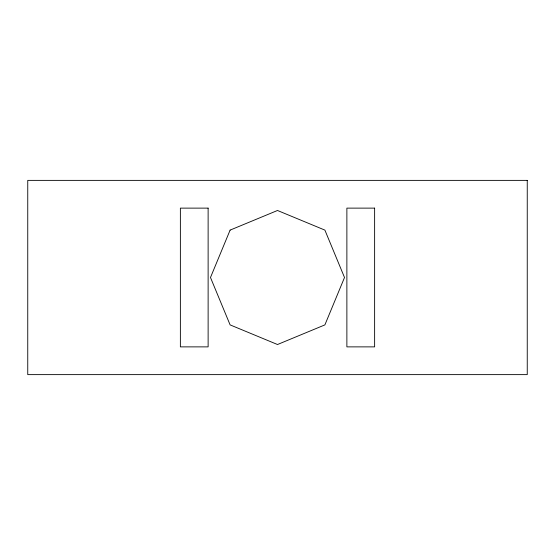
<?xml version="1.0" encoding="UTF-8"?>
<svg xmlns="http://www.w3.org/2000/svg" width="555" height="555" viewBox="0 0 555 555"><rect width="100%" height="100%" fill="white"/><g stroke="black" fill="none" stroke-linecap="round" stroke-linejoin="round"><path stroke-width="0.83" d="M230.11 230.11L210.484 277.5L230.11 324.89L277.5 344.516L324.89 324.89L344.516 277.5L324.89 230.11L277.5 210.484L230.11 230.11M527.25 180.375L27.75 180.375L27.75 374.625L527.25 374.625L527.25 180.375M208.125 208.125L180.375 208.125L180.375 346.875L208.125 346.875L208.125 208.125M374.625 208.125L346.875 208.125L346.875 346.875L374.625 346.875L374.625 208.125"/></g></svg>
